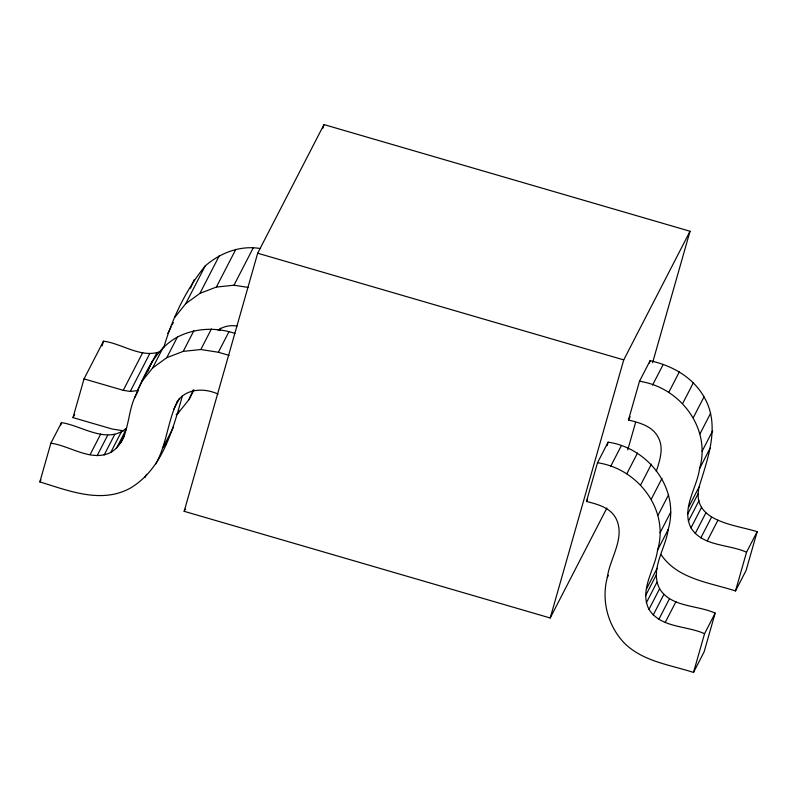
<?xml version="1.0" encoding="UTF-8"?>
<svg xmlns="http://www.w3.org/2000/svg" width="797" height="797" viewBox="0 0 797 797"><rect width="100%" height="100%" fill="white"/><g stroke="black" fill="none" stroke-linecap="round" stroke-linejoin="round"><path stroke-width="1.2" d="M607.314 577.417C601.187 600.42 607.792 625.525 624.081 642.82C642.561 661.45 669.659 664.698 693.52 672.419L704.13 651.836L715.158 613.122C697.236 604.913 671.174 607.473 659.597 588.744C649.645 569.337 665.644 548.794 668.165 529.547C680.18 489.089 648.399 447.934 608.111 442.166L597.501 462.748L586.472 501.462C597.471 504.252 610.014 507.4 615.882 518.219C625.834 537.616 609.835 558.169 607.314 577.417L608.43 575.245M715.158 613.122L704.548 633.705C686.625 625.496 660.574 628.046 648.987 609.326C639.035 589.919 655.034 569.377 657.565 550.129C669.57 509.672 637.789 468.516 597.501 462.748M639.493 381.275L650.103 360.692C671.871 365.524 692.703 377.001 704.01 396.876C720.737 425.369 707.826 458.086 699.138 486.798C690.989 521.537 734.814 524.615 757.15 531.659L746.54 552.231C728.617 544.032 702.565 546.583 690.989 527.863C681.037 508.456 697.036 487.913 699.557 468.666C711.572 428.208 679.781 387.053 639.493 381.275L628.464 419.989C639.473 422.779 652.016 425.937 657.874 436.746C664.28 447.665 659.816 460.277 656.32 471.306M182.453 395.621C172.999 429.234 162.608 468.626 130.678 487.923C101.637 504.232 68.811 490.733 39.85 481.916L50.878 443.202L61.489 422.629C81.802 425.588 106.878 444.666 126.085 428.437M60.821 424.97L61.489 422.629M123.924 430.858L112.228 429.035L73.005 417.608L84.034 378.894L103.48 341.156C122.061 343.527 140.999 358.501 160.048 351.676M102.146 345.848L103.48 341.156M50.878 443.202C70.365 445.872 90.968 462.101 110.743 452.467C129.443 441.299 126.603 415.367 134.623 397.733C144.426 374.919 154.419 349.694 177.372 337.101C195.165 327.916 216.067 327.099 234.926 333.405M163.764 347.492C172.371 318.282 185.95 289.64 205.178 265.979C220.072 252.868 240.584 244.998 260.45 248.574M155.833 463.924C166.792 444.128 167.719 420.667 177.761 400.572M219.763 330.576L220.43 328.234M606.886 508.048L550.209 617.984L184.157 511.315L257.68 253.217L323.981 124.581L690.043 231.26L652.594 362.705M322.964 128.168L323.981 124.581M550.209 617.984L623.732 359.895L690.043 231.26M607.105 445.682L608.111 442.166M649.435 363.043L650.103 360.692M627.747 449.926L635.578 422.45M693.52 672.419L704.548 633.705M661.121 554.722C677.629 579.18 709.689 582.537 735.511 590.946L746.54 552.231M757.15 531.659L746.122 570.373L735.511 590.946M147.565 371.8L152.217 361.101M190.493 288.195L194.209 279.637M176.127 414.649L178.02 413.274L188.989 399.616L193.173 389.982M39.85 481.916L40.966 479.754M73.005 417.608L74.669 414.37M90.101 454.639L100.711 434.056M84.034 378.894L123.256 390.321L142.703 352.593M97.114 455.725L107.725 435.152M123.256 390.321L130.27 391.417L149.716 353.679M104.158 454.987L114.768 434.405M156.76 352.941L137.313 390.669L130.27 391.417M134.623 397.733L138.539 390.151M167.778 333.415L171.116 326.949M172.222 324.787L173.338 322.636M141.607 381.683L152.576 368.025L163.186 347.442M174.762 317.365L185.731 303.707L205.178 265.979M110.743 452.467L121.353 431.884M116.422 448.332L126.464 428.836M123.595 436.447L124.711 434.275M120.805 442.863L124.153 436.367M152.576 368.025L166.772 357.684L177.372 337.101M185.731 303.707L199.917 293.366L219.374 255.638M166.772 357.684L183.23 351.377L193.84 330.795M199.917 293.366L216.376 287.059L235.832 249.331M183.23 351.377L200.824 349.524L211.434 328.942M216.376 287.059L233.979 285.206L253.436 247.478M173.846 409.16L179.425 398.331M144.865 477.582L146.548 474.335M178.02 413.274L179.136 411.113M162.817 447.874L173.427 427.292M188.989 399.616L193.99 389.912M200.824 349.524L218.368 352.254L228.978 331.672M184.157 511.315L185.293 509.114M586.472 501.462L587.588 499.291M628.464 419.989L630.138 416.741M610.572 466.554L621.182 445.971M652.564 385.09L663.174 364.508M626.86 473.687L637.47 453.104M668.862 392.214L679.472 371.641M640.798 484.725L651.408 464.143M682.79 403.262L693.4 382.68M651.408 498.922L662.018 478.339M693.41 417.459L704.01 396.876M657.993 515.31L668.603 494.728M699.985 433.847L710.595 413.264M660.085 532.775L670.695 512.202M702.087 451.311L712.697 430.729M657.565 550.129L668.165 529.547M699.557 468.666L710.167 448.083M646.536 588.844L657.136 568.261M688.528 507.38L699.138 486.798M645.52 595.777L656.13 575.205M687.512 514.314L698.122 493.732M646.357 602.771L656.967 582.189M688.349 521.298L698.959 500.725M648.987 609.326L659.597 588.744M690.989 527.863L701.599 507.281M653.241 615.005L663.851 594.423M695.233 533.542L705.843 512.959M658.81 619.418L669.42 598.836M700.802 537.955L711.412 517.373M665.326 622.268L675.936 601.695M707.318 540.804L717.928 520.222M176.635 402.744C185.123 388.229 204.201 387.661 218.039 394.087M164.252 446.081L166.443 443.341M217.96 330.207C223.349 326.381 230.502 324.837 236.988 326.112M233.979 285.206L248.016 287.398M257.68 253.217L623.732 359.895M218.368 352.254L229.068 355.372"/></g></svg>
